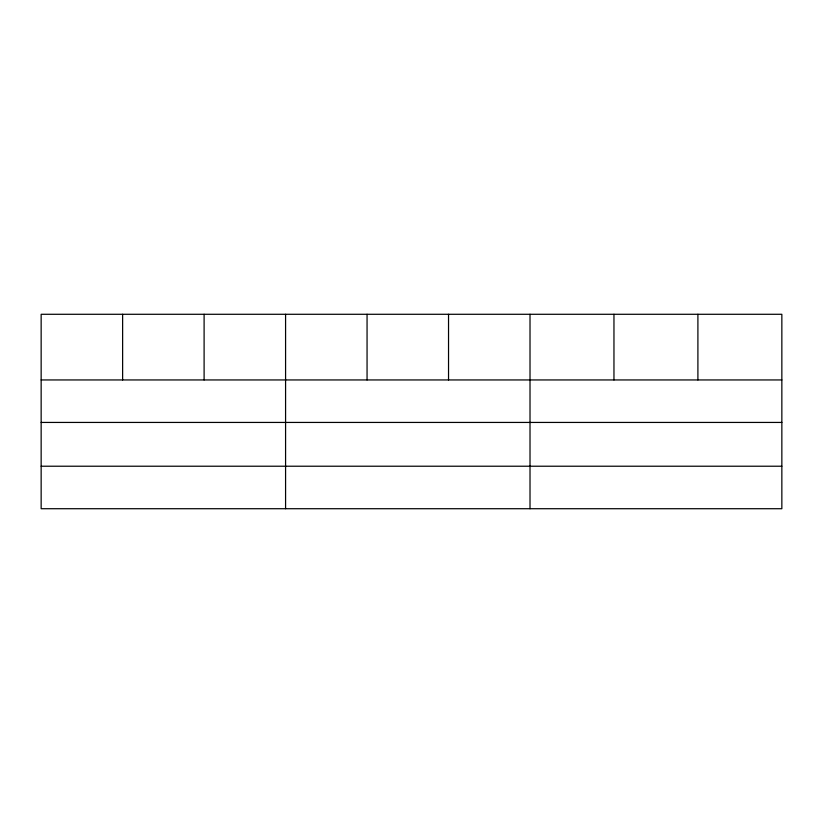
<?xml version="1.0" encoding="UTF-8"?>
<svg xmlns="http://www.w3.org/2000/svg" width="823" height="823" viewBox="0 0 823 823"><rect width="100%" height="100%" fill="white"/><g stroke="black" fill="none" stroke-linecap="round" stroke-linejoin="round"><path stroke-width="1.23" d="M781.85 422.436L781.85 314.283L41.15 314.283L41.15 508.717L781.85 508.717L781.85 422.436L41.15 422.436M41.15 379.948L781.85 379.948M41.15 466.219L781.85 466.219M697.904 314.283L697.904 379.948M613.958 314.283L613.958 379.948M530.012 314.283L530.012 508.717M448.535 314.283L448.535 379.948M367.058 314.283L367.058 379.948M285.581 314.283L285.581 508.717M204.104 314.283L204.104 379.948M122.627 314.283L122.627 379.948"/></g></svg>
